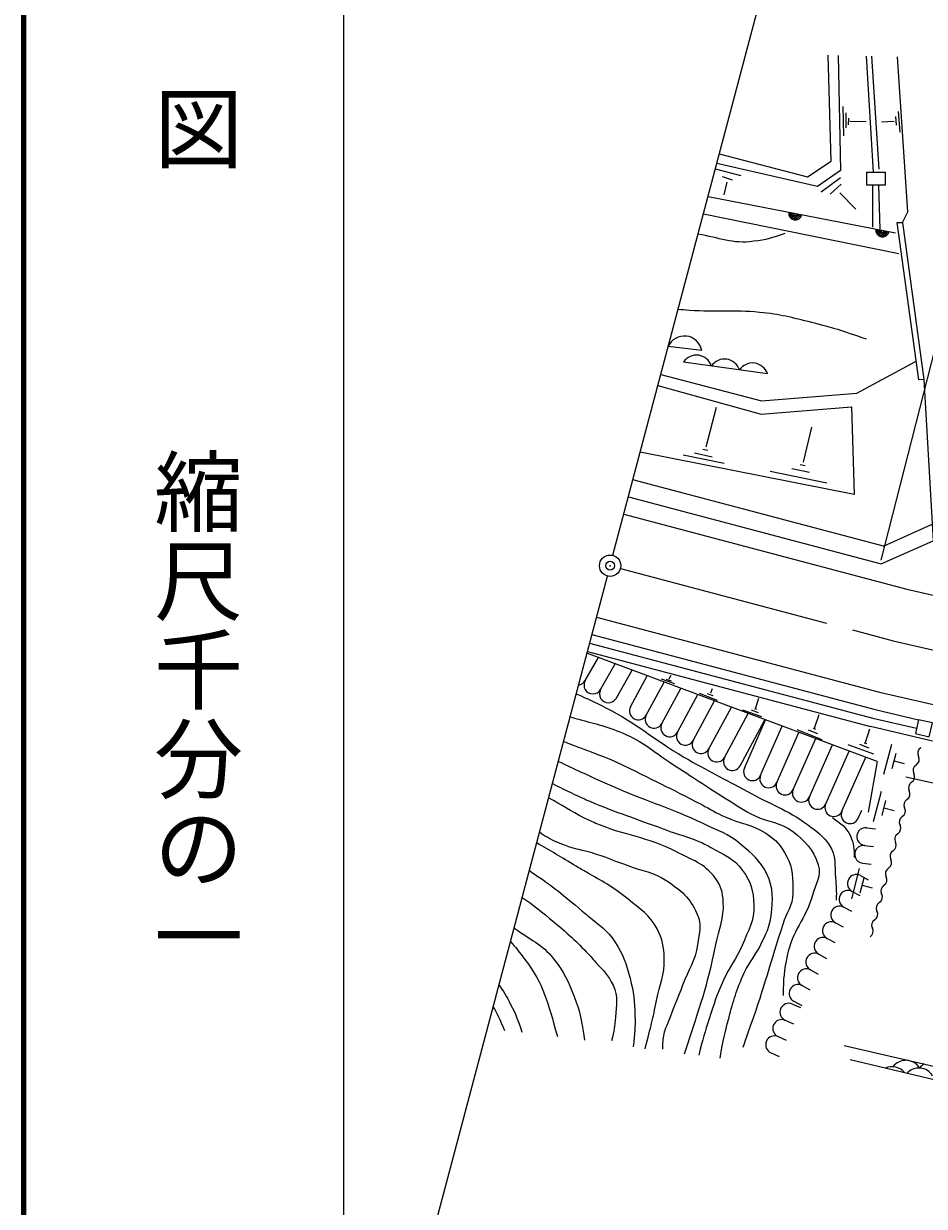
# Model space of a CAD drawing. Units: millimetres, scale not verified. Extents: x 40000 to 680000, y 20000 to 380000.
# Drawn here: x 40000 to 90673, y 248296 to 314836 of the extents above; entities that cross this region are included whole.
import ezdxf
from ezdxf.enums import TextEntityAlignment as Align

# ---------------------------------------------------------------- set-up
doc = ezdxf.new("R2010")
doc.units = ezdxf.units.MM
doc.header["$LTSCALE"] = 1000
doc.header["$PDMODE"] = 32
doc.header["$PDSIZE"] = 500
doc.linetypes.add('CHAIN', pattern=[18.5, 12, -1.5, 3.5, -1.5])
for name, color, linetype, lineweight in [('M-BGD', 7, 'Continuous', 13), ('M-BMK', 2, 'CHAIN', 13), ('M-BMK-ROW', 30, 'Continuous', 13), ('M-STR-HTXT', 7, 'Continuous', 13), ('M-STR-STRC', 7, 'Continuous', 13), ('M-TTL', 2, 'Continuous', 140), ('M-TTL-BAND', 7, 'Continuous', 25)]:
    doc.layers.add(name, color=color, linetype=linetype, lineweight=lineweight)
doc.layers.add('M-OTRS', color=6, linetype='Continuous')
doc.styles.add('@ＭＳ ゴシック', font='')
doc.styles.get('@ＭＳ ゴシック').set_extended_font_data('@MS Gothic')

msp = doc.modelspace()

# ---------------------------------------------------------------- linework, layer by layer
at = {"layer": 'M-BGD'}
for p, q in [((73153, 284928), (87702, 339828)), ((85429, 307096), (85263, 313060)), ((85818, 313047), (85947, 306574)), ((87816, 306486), (87413, 313010)), ((87700, 313004), (88112, 306644)), ((89746, 304247), (89172, 312970)), ((86085, 310168), (86117, 308523)), ((86263, 309815), (86252, 308978)), ((86401, 309515), (86387, 309143)), ((89054, 309606), (89094, 309119)), ((89201, 309886), (89291, 308732)), ((86475, 309353), (87400, 309337)), ((88980, 309329), (88271, 309288)), ((79137, 307507), (84101, 306219)), ((84659, 305673), (78996, 306976)), ((84101, 306219), (85429, 307096)), ((78912, 306661), (80340, 306289)), ((79292, 306232), (79857, 306056)), ((85947, 306574), (84659, 305673)), ((84872, 305371), (85949, 306172)), ((79552, 305912), (79384, 305206)), ((85369, 305243), (85987, 305799)), ((87752, 305727), (87752, 303393)), ((88088, 305756), (88161, 303275)), ((78504, 305120), (89042, 303072)), ((85918, 305320), (86827, 304407)), ((89242, 301881), (78240, 304125)), ((89441, 303653), (89746, 304247)), ((89138, 303648), (89441, 303653)), ((90366, 294795), (89138, 303648)), ((89441, 303653), (90653, 294823)), ((78148, 296454), (76264, 296668)), ((81849, 295130), (77119, 295797)), ((86879, 294045), (90220, 295849)), ((75847, 295092), (81504, 293619)), ((90653, 294823), (90366, 294795)), ((90653, 294823), (91173, 285735)), ((75684, 294478), (81491, 292873)), ((81504, 293619), (86879, 294045)), ((78406, 291023), (78988, 293251)), ((81491, 292873), (86578, 293280)), ((86578, 293280), (86725, 288345)), ((83876, 290161), (84346, 292137)), ((78205, 290892), (78487, 290835)), ((86725, 288345), (74689, 290723)), ((77109, 290585), (79413, 290101)), ((77735, 290688), (78731, 290465)), ((81990, 289661), (85194, 289000)), ((83213, 289811), (84214, 289611)), ((83679, 290025), (83962, 289974)), ((88382, 285436), (74278, 289173)), ((74022, 288207), (88244, 284438)), ((88382, 285436), (91119, 286673)), ((88244, 284438), (91173, 285735)), ((63142, 247153), (72839, 283742)), ((71973, 280474), (87903, 276252)), ((71716, 279507), (87646, 275285)), ((71844, 279990), (87775, 275769)), ((71592, 277873), (72338, 279170)), ((88013, 273326), (71691, 279411)), ((72459, 277375), (73288, 278815)), ((73326, 276876), (74238, 278461)), ((74146, 276404), (75085, 278146)), ((76323, 277967), (76422, 278184)), ((75026, 275930), (76031, 277793)), ((75872, 277973), (76621, 277706)), ((76153, 277960), (76425, 277864)), ((75906, 275455), (76977, 277440)), ((76786, 274980), (77923, 277088)), ((78005, 277166), (79014, 276777)), ((78452, 277144), (78776, 277029)), ((78654, 277180), (78762, 277433)), ((81179, 276309), (81360, 276881)), ((77666, 274506), (78869, 276735)), ((78546, 274031), (79815, 276382)), ((80449, 276230), (81511, 275851)), ((80928, 276240), (81319, 276089)), ((81122, 276305), (81232, 276277)), ((87903, 276252), (90352, 275674)), ((79427, 273556), (80760, 276030)), ((80307, 273082), (81706, 275677)), ((80547, 272951), (81743, 275664)), ((84487, 275195), (84762, 275961)), ((87775, 275769), (90241, 275190)), ((81462, 272547), (82681, 275314)), ((82377, 272144), (83620, 274964)), ((83495, 275126), (84914, 274557)), ((84144, 275114), (84666, 274890)), ((84410, 275193), (84557, 275149)), ((87362, 274384), (87610, 275159)), ((91126, 274471), (87646, 275285)), ((83292, 271740), (84559, 274614)), ((84207, 271337), (85497, 274264)), ((86373, 274280), (87810, 273761)), ((87021, 274291), (87551, 274086)), ((87284, 274379), (87433, 274340)), ((88398, 272608), (88837, 274305)), ((85122, 270933), (86436, 273914)), ((86037, 270530), (87374, 273564)), ((88871, 272938), (89091, 273787)), ((88013, 273326), (87521, 270470)), ((88981, 273363), (89546, 273216)), ((87818, 269957), (88258, 271654)), ((88292, 270287), (88512, 271135)), ((86952, 270127), (87153, 270584)), ((88402, 270711), (88967, 270565)), ((87432, 269593), (87928, 269533)), ((87313, 268600), (87809, 268540)), ((87194, 267607), (87690, 267547)), ((86586, 265606), (87026, 267303)), ((87075, 266901), (87517, 266667)), ((87060, 265936), (87279, 266784)), ((87170, 266360), (87734, 266214)), ((86607, 266018), (87049, 265784)), ((86139, 265134), (86581, 264900)), ((85671, 264250), (86113, 264016)), ((85203, 263367), (85644, 263133)), ((84734, 262483), (85176, 262249)), ((84266, 261600), (84708, 261365)), ((83798, 260716), (84240, 260482)), ((83247, 259679), (83705, 259479)), ((83330, 259832), (83772, 259598)), ((82847, 258762), (83305, 258562)), ((82447, 257846), (82905, 257646)), ((82047, 256929), (82505, 256729)), ((86168, 257352), (97716, 254672)), ((98546, 253657), (86492, 256539))]:
    msp.add_line(p, q, dxfattribs=at)
for points in [[(87430, 306477), (88477, 306476), (88476, 305755), (87429, 305755)], [(91132, 275495), (90352, 275674), (90173, 274894), (90952, 274715)]]:
    msp.add_lwpolyline(points, close=True, dxfattribs=at)
msp.add_circle((72997, 284340), 600, dxfattribs=at)
for centre, radius, start, end in [((83412, 304166), 375, 169.00129, 349.00129), ((83412, 304166), 300, 169.00129, 349.00129), ((83412, 304166), 225, 169.00129, 349.00129), ((83412, 304166), 150, 169.00129, 349.00129), ((83412, 304166), 100, 169.00129, 349.00129), ((88320, 303212), 375, 169.00129, 349.00129), ((88320, 303212), 300, 169.00129, 349.00129), ((88320, 303212), 225, 169.00129, 349.00129), ((88320, 303212), 150, 169.00129, 349.00129), ((88320, 303212), 100, 169.00129, 349.00129), ((77173, 296271), 992, 10.62907, 156.39937), ((77854, 295306), 884, 17.71582, 146.23581), ((79430, 295083), 884, 17.71582, 146.23581), ((81007, 294861), 884, 17.71582, 146.23581), ((71159, 278122), 500, 276.76278, 330.09527), ((72026, 277624), 500, 150.09527, 330.09527), ((72893, 277125), 500, 150.09527, 330.09527), ((74586, 276167), 500, 151.66225, 331.66225), ((75466, 275692), 500, 151.66225, 331.66225), ((76346, 275218), 500, 151.66225, 331.66225), ((77226, 274743), 500, 151.66225, 331.66225), ((78106, 274268), 500, 151.66225, 331.66225), ((78987, 273794), 500, 151.66225, 331.66225), ((79867, 273319), 500, 151.66225, 331.66225), ((90023, 273436), 362, 301.38827, 28.59391), ((90660, 273783), 362, 121.38827, 208.59391), ((81004, 272749), 500, 156.20622, 336.20622), ((90401, 272816), 362, 121.38827, 208.59391), ((81919, 272346), 500, 156.20622, 336.20622), ((90142, 271849), 362, 121.38827, 208.59391), ((89764, 272469), 362, 301.38827, 28.59391), ((82834, 271942), 500, 156.20622, 336.20622), ((83749, 271539), 500, 156.20622, 336.20622), ((89505, 271502), 362, 301.38827, 28.59391), ((84664, 271135), 500, 156.20622, 336.20622), ((85579, 270732), 500, 156.20622, 336.20622), ((89882, 270882), 362, 121.38827, 208.59391), ((86494, 270328), 500, 156.20622, 336.20622), ((89623, 269916), 362, 121.38827, 208.59391), ((89246, 270535), 362, 301.38827, 28.59391), ((87372, 269096), 500, 83.15811, 263.15811), ((88987, 269569), 362, 301.38827, 28.59391), ((89364, 268949), 362, 121.38827, 208.59391), ((87253, 268103), 500, 83.15811, 263.15811), ((89105, 267982), 362, 121.38827, 208.59391), ((88727, 268602), 362, 301.38827, 28.59391), ((88468, 267635), 362, 301.38827, 28.59391), ((86841, 266460), 500, 62.08432, 242.08432), ((88209, 266668), 362, 301.38827, 28.59391), ((88845, 267015), 362, 121.38827, 208.59391), ((88586, 266048), 362, 121.38827, 208.59391), ((86373, 265576), 500, 62.08432, 242.08432), ((87950, 265701), 362, 301.38827, 28.59391), ((85905, 264692), 500, 62.08432, 242.08432), ((87690, 264734), 362, 301.38827, 28.59391), ((88327, 265081), 362, 121.38827, 208.59391), ((85437, 263809), 500, 62.08432, 242.08432), ((88068, 264114), 362, 121.38827, 208.59391), ((87431, 263767), 362, 301.38827, 28.59391), ((84968, 262925), 500, 62.08432, 242.08432), ((84500, 262041), 500, 62.08432, 242.08432), ((84032, 261158), 500, 62.08432, 242.08432), ((83564, 260274), 500, 62.08432, 242.08432), ((83047, 259220), 500, 66.41906, 246.41906), ((82647, 258304), 500, 66.41906, 246.41906), ((82247, 257387), 500, 66.41906, 246.41906), ((89633, 255610), 903, 30.93955, 143.2295), ((88905, 256047), 903, 30.93955, 33.18597), ((90403, 255971), 903, 141.4868, 143.2295), ((91132, 255533), 903, 120.93759, 143.2295), ((88864, 255248), 903, 37.74905, 115.35537), ((90362, 255172), 903, 30.93955, 138.14679)]:
    msp.add_arc(centre, radius, start, end, dxfattribs=at)
for points, knots in [([(82826, 303039), (82096, 302754), (81782, 302688), (81088, 302590), (79855, 302416), (79140, 302800), (77941, 302995)], [0, 0, 0, 0, 1, 1, 1, 2, 2, 2, 2]), ([(87426, 297076), (85986, 297569), (85565, 297718), (84342, 298019), (83208, 298298), (82570, 298485), (81407, 298592), (79873, 298734), (79002, 298596), (77466, 298700), (77221, 298717), (77014, 298736), (76819, 298760)], [0, 0, 0, 0, 1, 1, 1, 2, 2, 2, 3, 3, 3, 4, 4, 4, 4]), ([(71174, 277092), (71664, 276889), (72159, 276651), (72760, 276347), (74568, 275434), (75396, 274599), (77145, 273577), (78521, 272773), (79332, 272394), (80729, 271628), (82049, 270905), (82887, 270654), (84106, 269771), (84633, 269389), (84950, 269163), (85318, 268627), (85737, 268018), (85612, 267505), (85677, 266769), (85720, 266287), (85728, 266106), (85718, 265530)], [0, 0, 0, 0, 1, 1, 1, 2, 2, 2, 3, 3, 3, 4, 4, 4, 5, 5, 5, 6, 6, 6, 7, 7, 7, 7]), ([(71243, 275697), (72150, 275451), (72894, 275284), (73923, 274827), (75016, 274343), (75496, 273826), (76502, 273181), (77687, 272421), (78331, 271966), (79528, 271227), (80154, 270841), (80485, 270587), (81146, 270265), (81947, 269876), (82543, 269933), (83254, 269397), (83994, 268840), (84405, 268394), (84694, 267515), (84905, 266872), (84553, 266465), (84376, 265812), (83997, 264415), (83235, 263810), (82954, 262390), (82784, 261532), (82737, 261163), (82728, 260163)], [0, 0, 0, 0, 1, 1, 1, 2, 2, 2, 3, 3, 3, 4, 4, 4, 5, 5, 5, 6, 6, 6, 7, 7, 7, 8, 8, 8, 9, 9, 9, 9]), ([(73246, 273350), (75628, 272175), (76248, 271884), (78147, 270896), (78660, 270629), (78929, 270442), (79459, 270209), (80345, 269819), (80939, 269800), (81758, 269284), (82328, 268923), (82595, 268595), (82915, 268001), (83306, 267274), (83266, 266742), (83268, 265917), (83270, 265192), (82924, 264840), (82704, 264150), (81999, 261938), (81672, 260676), (80900, 258487), (80728, 257999), (80675, 257839), (80452, 257241)], [0, 0, 0, 0, 1, 1, 1, 2, 2, 2, 3, 3, 3, 4, 4, 4, 5, 5, 5, 6, 6, 6, 7, 7, 7, 8, 8, 8, 8]), ([(79178, 256634), (79368, 257695), (79431, 258009), (79665, 258873), (79942, 259894), (80107, 260472), (80544, 261435), (80840, 262088), (81168, 262369), (81470, 263019), (81758, 263636), (81975, 263986), (82049, 264663), (82149, 265578), (82207, 266178), (81806, 267006), (81430, 267783), (81002, 268104), (80344, 268663), (79623, 269274), (79077, 269421), (78224, 269828), (76387, 270704), (75271, 270998), (73402, 271805), (72612, 272146), (72000, 272426), (71391, 272709)], [0, 0, 0, 0, 1, 1, 1, 2, 2, 2, 3, 3, 3, 4, 4, 4, 5, 5, 5, 6, 6, 6, 7, 7, 7, 8, 8, 8, 9, 9, 9, 9]), ([(71463, 271259), (71586, 271204), (71715, 271148), (71851, 271091), (73438, 270413), (74373, 270147), (75984, 269530), (77033, 269129), (77690, 269048), (78665, 268492), (79413, 268065), (79948, 267896), (80449, 267195), (80912, 266548), (81059, 266056), (81086, 265261), (81116, 264331), (80770, 263836), (80422, 262973), (80099, 262170), (79719, 261816), (79366, 261026), (78996, 260198), (78845, 259709), (78566, 258846), (78310, 258055), (78236, 257782), (77978, 256801)], [0, 0, 0, 0, 1, 1, 1, 2, 2, 2, 3, 3, 3, 4, 4, 4, 5, 5, 5, 6, 6, 6, 7, 7, 7, 8, 8, 8, 9, 9, 9, 9]), ([(77177, 256872), (78106, 259747), (78449, 260573), (78941, 263025), (79126, 263950), (79417, 264463), (79362, 265405), (79328, 265969), (79245, 266326), (78905, 266776), (78277, 267607), (77615, 267784), (76688, 268258), (75029, 269106), (73904, 269116), (72188, 269844), (71943, 269948), (71722, 270052), (71517, 270156)], [0, 0, 0, 0, 1, 1, 1, 2, 2, 2, 3, 3, 3, 4, 4, 4, 5, 5, 5, 6, 6, 6, 6]), ([(85499, 270169), (85987, 269824), (86273, 269647), (86511, 269134), (86712, 268701), (86729, 268436), (86727, 267931)], [0, 0, 0, 0, 1, 1, 1, 2, 2, 2, 2]), ([(69027, 269360), (69322, 269151), (69615, 268961), (70035, 268777), (70638, 268514), (71079, 268432), (71609, 268295)], [0, 0, 0, 0, 1, 1, 1, 2, 2, 2, 2]), ([(71669, 267090), (71486, 267195), (71293, 267307), (71086, 267432), (70208, 267962), (69662, 268299), (68863, 268741)], [0, 0, 0, 0, 1, 1, 1, 2, 2, 2, 2]), ([(71609, 268295), (71798, 268246), (71997, 268190), (72219, 268116), (72916, 267884), (73296, 267725), (73983, 267465), (74844, 267140), (75414, 267124), (76179, 266612), (76992, 266069), (77479, 265667), (77882, 264776), (78165, 264149), (78009, 263695), (77911, 263013), (77776, 262079), (77410, 261629), (77074, 260747), (76769, 259948), (76580, 259507), (76277, 258707), (76172, 258431), (76084, 258285), (76016, 257997), (75940, 257672), (75944, 257530), (75945, 257144)], [0, 0, 0, 0, 1, 1, 1, 2, 2, 2, 3, 3, 3, 4, 4, 4, 5, 5, 5, 6, 6, 6, 7, 7, 7, 8, 8, 8, 9, 9, 9, 9]), ([(68451, 267186), (68567, 267108), (68688, 267026), (68818, 266937), (69955, 266161), (70550, 265664), (71595, 264768), (71662, 264711), (71728, 264656), (71792, 264604)], [0, 0, 0, 0, 1, 1, 1, 2, 2, 2, 3, 3, 3, 3]), ([(74968, 257166), (75299, 258464), (75392, 258815), (75612, 259884), (75799, 260799), (76073, 261303), (76038, 262236), (76013, 262907), (75957, 263318), (75634, 263908), (75198, 264706), (74711, 264996), (74009, 265574), (73151, 266279), (72512, 266608), (71669, 267090)], [0, 0, 0, 0, 1, 1, 1, 2, 2, 2, 3, 3, 3, 4, 4, 4, 5, 5, 5, 5]), ([(68052, 265679), (68672, 265255), (69147, 264869), (69841, 264292), (70706, 263574), (71215, 263101), (71903, 262348)], [0, 0, 0, 0, 1, 1, 1, 2, 2, 2, 2]), ([(71792, 264604), (72379, 264126), (72826, 263856), (73268, 263171), (73737, 262445), (73901, 261965), (74117, 261128), (74324, 260327), (74375, 259855), (74394, 259028), (74410, 258342), (74389, 258078), (74296, 257274)], [0, 0, 0, 0, 1, 1, 1, 2, 2, 2, 3, 3, 3, 4, 4, 4, 4]), ([(67597, 263964), (67611, 263954), (67625, 263943), (67639, 263933), (68500, 263281), (69145, 263073), (69815, 262225), (70401, 261486), (70627, 260984), (70970, 260105), (71329, 259187), (71387, 258775), (71559, 257649)], [0, 0, 0, 0, 1, 1, 1, 2, 2, 2, 3, 3, 3, 4, 4, 4, 4]), ([(67393, 263192), (67653, 262902), (67902, 262584), (68198, 262190), (69302, 260720), (69453, 259835), (70035, 257856)], [0, 0, 0, 0, 1, 1, 1, 2, 2, 2, 2]), ([(71903, 262348), (71997, 262245), (72095, 262137), (72197, 262023), (72615, 261552), (72897, 261303), (73161, 260731), (73458, 260092), (73347, 259634), (73295, 258931), (73256, 258409), (73219, 258200), (73072, 257610)], [0, 0, 0, 0, 1, 1, 1, 2, 2, 2, 3, 3, 3, 4, 4, 4, 4]), ([(66745, 260749), (66972, 260433), (67177, 260105), (67399, 259661), (67692, 259071), (67793, 258832), (68037, 258099)], [0, 0, 0, 0, 1, 1, 1, 2, 2, 2, 2])]:
    msp.add_open_spline(points, degree=3, knots=knots, dxfattribs=at)
for points in [[(71086, 277128), (71115, 277116), (71145, 277104), (71174, 277092)], [(70744, 275838), (70917, 275787), (71083, 275741), (71243, 275697)], [(70376, 274450), (70705, 274327), (71002, 274215), (71322, 274092)], [(71322, 274092), (71828, 273899), (72394, 273679), (73246, 273350)], [(71391, 272709), (70970, 272905), (70551, 273102), (70077, 273322)], [(69749, 272084), (70305, 271799), (70810, 271548), (71463, 271259)], [(71517, 270156), (70802, 270517), (70277, 270880), (69536, 271279)], [(67074, 258179), (66786, 258821), (66667, 259123), (66423, 259532)]]:
    msp.add_open_spline(points, degree=3, dxfattribs=at)
at = {"layer": 'M-BMK'}
msp.add_line((73577, 284186), (88927, 280118), dxfattribs=at)
msp.add_lwpolyline([(88927, 280118), (91130, 279600), (93336, 279097), (95546, 278612), (97760, 278147), (99979, 277702), (102202, 277281), (104430, 276885), (106662, 276516), (108899, 276175), (110601, 275931)], dxfattribs=at)
at = {"layer": 'M-BMK-ROW'}
msp.add_lwpolyline([(89639, 272460), (100999, 269967), (111111, 268319), (121719, 266888), (123629, 264687), (122910, 261690), (127585, 262896), (134560, 262689), (141530, 263080), (148612, 263307)], dxfattribs=at)
at = {"layer": 'M-OTRS'}
msp.add_point((72997, 284340), dxfattribs=at)
at = {"layer": 'M-STR-HTXT'}
msp.add_line((88251, 284645), (99828, 330174), dxfattribs=at)
at = {"layer": 'M-STR-STRC'}
for p, q in [((73766, 287240), (89696, 283018)), ((89696, 283018), (96283, 281522)), ((72229, 281440), (88159, 277219)), ((88159, 277219), (95519, 275550))]:
    msp.add_line(p, q, dxfattribs=at)
at = {"layer": 'M-TTL'}
msp.add_line((40000, 380000), (40000, 20000), dxfattribs=at)
at = {"layer": 'M-TTL-BAND'}
msp.add_line((58000, 370000), (58000, 20000), dxfattribs=at)

# ---------------------------------------------------------------- texts
at = {"layer": 'M-TTL-BAND', "style": '@ＭＳ ゴシック'}
for s, p in [('平\u3000\u3000面\u3000\u3000図', (49777, 306475)), ('縮尺千分の一', (49777, 261030))]:
    msp.add_text(s, height=3666, rotation=270, dxfattribs=at).set_placement(p, align=Align.MIDDLE_RIGHT)

doc.saveas('drawing.dxf')
